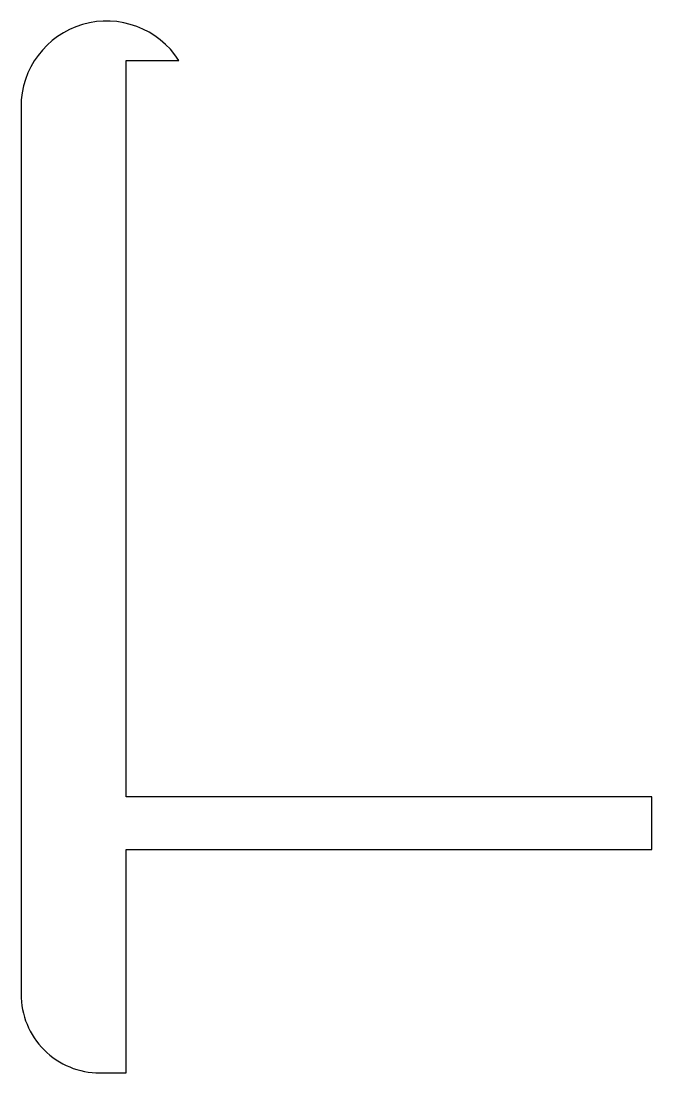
# Model space of a CAD drawing. Extents: x 171.1 to 195.1, y 199 to 239.
import ezdxf

# ---------------------------------------------------------------- set-up
doc = ezdxf.new("R2010")
doc.units = 0
doc.layers.add('ANA', color=220, linetype='CONTINUOUS')

msp = doc.modelspace()

# ---------------------------------------------------------------- linework, layer by layer
at = {"layer": 'ANA', "color": 7}
msp.add_lwpolyline([(195.134, 207.475), (195.134, 209.475), (175.134, 209.475), (175.134, 237.475), (177.138, 237.475, 0.748945), (171.134, 235.715), (171.134, 201.975, 0.414214), (174.134, 198.975), (175.134, 198.975), (175.134, 207.475)], format="xyb", close=True, dxfattribs=at)

doc.saveas('drawing.dxf')
